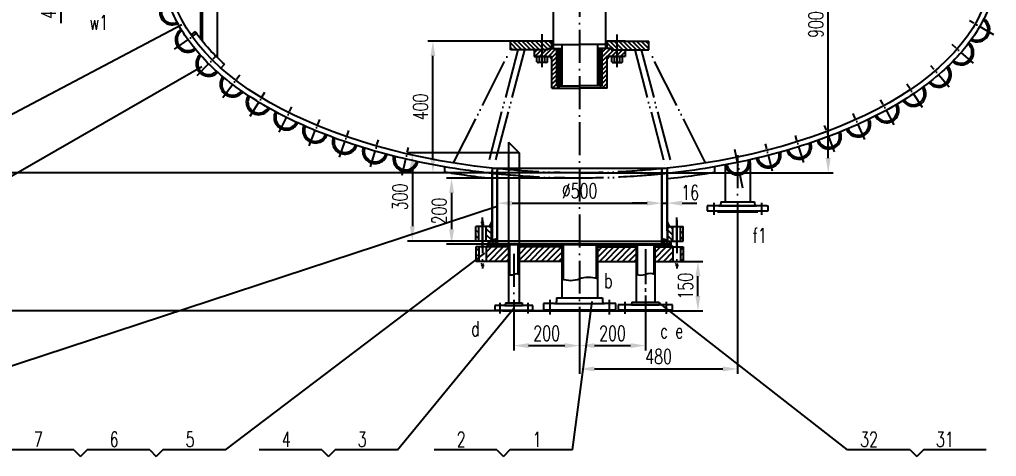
# Model space of a CAD drawing. Header units: millimetres. Extents: x 77471 to 131840, y -11230 to 75240.
# Drawn here: x 79267 to 82233, y -3648 to -2321 of the extents above; entities that cross this region are included whole.
import ezdxf
from ezdxf.enums import TextEntityAlignment as Align

# ---------------------------------------------------------------- set-up
doc = ezdxf.new("R2010")
doc.units = ezdxf.units.MM
doc.header["$LTSCALE"] = 10
doc.header["$MEASUREMENT"] = 0
doc.linetypes.add('DASHDOT-S', pattern=[14, 10, -2, 0, -2])
doc.linetypes.add('DIVIDE-M', pattern=[39, 30, -3, 0, -3, 0, -3])
for name, color, linetype in [('cdr_dim', 7, 'Continuous'), ('cdr_dwg1', 4, 'Continuous'), ('cdr_dwg3', 1, 'DASHDOT-S'), ('cdr_text', 7, 'Continuous')]:
    doc.layers.add(name, color=color, linetype=linetype)
doc.styles.add('HZ', font='ROMANS.shx', dxfattribs={"width": 0.7, "height": 45, "bigfont": 'HZ.shx'})
doc.styles.get("Standard").update_dxf_attribs({"font": 'ROMANS.shx', "width": 0.7, "height": 30, "bigfont": 'HZ.shx'})
doc.dimstyles.new('ISO-25', dxfattribs={"dimtxt": 2.5, "dimasz": 2.5, "dimexe": 1.25, "dimexo": 0.625, "dimtad": 1, "dimtxsty": 'Standard', "dimcen": 2.5, "dimadec": 0, "dimazin": 0, "dimtfac": 1, "dimtmove": 0, "dimatfit": 3, "dimfxl": 0, "dimarcsym": 0})

# ---------------------------------------------------------------- blocks, each defined once
blk = doc.blocks.new('*D1073')
at = {"layer": 'cdr_dim', "color": 0, "linetype": 'Continuous', "lineweight": -2}
for p, q in [((81167.5, -3241.9), (81167.5, -3326.4)), ((80967.5, -3272.1), (80967.5, -3326.4)), ((81012.5, -3311.4), (81122.5, -3311.4))]:
    blk.add_line(p, q, dxfattribs=at)
at = {"layer": 'cdr_dim', "color": 0, "linetype": 'Continuous'}
for points in [[(81012.5, -3303.9), (81012.5, -3318.9), (80967.5, -3311.4)], [(81122.5, -3303.9), (81122.5, -3318.9), (81167.5, -3311.4)]]:
    blk.add_solid(points, dxfattribs=at)
at = {"layer": 'Defpoints', "color": 0, "linetype": 'Continuous'}
for p in [(81167.5, -3241.9), (80967.5, -3272.1), (81167.5, -3311.4)]:
    blk.add_point(p, dxfattribs=at)
at = {"layer": 'cdr_dim', "color": 0, "linetype": 'Continuous', "insert": (81067.5, -3273.9), "char_height": 45, "attachment_point": 5, "style": 'HZ'}
blk.add_mtext('200', dxfattribs=at)
blk = doc.blocks.new('*D1074')
at = {"layer": 'cdr_dim', "color": 0, "linetype": 'Continuous', "lineweight": -2}
for p, q in [((80767.5, -3220.4), (80767.5, -3326.4)), ((80967.5, -3272.1), (80967.5, -3326.4)), ((80812.5, -3311.4), (80922.5, -3311.4))]:
    blk.add_line(p, q, dxfattribs=at)
at = {"layer": 'cdr_dim', "color": 0, "linetype": 'Continuous'}
for points in [[(80812.5, -3303.9), (80812.5, -3318.9), (80767.5, -3311.4)], [(80922.5, -3303.9), (80922.5, -3318.9), (80967.5, -3311.4)]]:
    blk.add_solid(points, dxfattribs=at)
at = {"layer": 'Defpoints', "color": 0, "linetype": 'Continuous'}
for p in [(80767.5, -3220.4), (80967.5, -3272.1), (80967.5, -3311.4)]:
    blk.add_point(p, dxfattribs=at)
at = {"layer": 'cdr_dim', "color": 0, "linetype": 'Continuous', "insert": (80867.5, -3273.9), "char_height": 45, "attachment_point": 5, "style": 'HZ'}
blk.add_mtext('200', dxfattribs=at)
blk = doc.blocks.new('*D1075')
at = {"layer": 'cdr_dim', "color": 0, "linetype": 'Continuous', "lineweight": -2}
for p, q in [((81196, -3055.9), (81341.8, -3055.9)), ((81326.8, -3160.9), (81326.8, -3100.9)), ((80767.5, -3205.9), (81341.8, -3205.9))]:
    blk.add_line(p, q, dxfattribs=at)
at = {"layer": 'cdr_dim', "color": 0, "linetype": 'Continuous'}
for points in [[(81319.3, -3100.9), (81334.3, -3100.9), (81326.8, -3055.9)], [(81319.3, -3160.9), (81334.3, -3160.9), (81326.8, -3205.9)]]:
    blk.add_solid(points, dxfattribs=at)
at = {"layer": 'Defpoints', "color": 0, "linetype": 'Continuous'}
for p in [(81196, -3055.9), (81326.8, -3055.9), (80767.5, -3205.9)]:
    blk.add_point(p, dxfattribs=at)
at = {"layer": 'cdr_dim', "color": 0, "linetype": 'Continuous', "insert": (81289.3, -3130.9), "char_height": 45, "attachment_point": 5, "rotation": 90, "style": 'HZ'}
blk.add_mtext('150', dxfattribs=at)
blk = doc.blocks.new('*D1004')
at = {"layer": 'cdr_dim', "color": 0, "linetype": 'Continuous', "lineweight": -2}
for p, q in [((81218.7, -1886.9), (81737.5, -1886.9)), ((81722.5, -2741.9), (81722.5, -1931.9)), ((80967.5, -2786.9), (81737.5, -2786.9))]:
    blk.add_line(p, q, dxfattribs=at)
at = {"layer": 'cdr_dim', "color": 0, "linetype": 'Continuous'}
for points in [[(81715, -1931.9), (81730, -1931.9), (81722.5, -1886.9)], [(81715, -2741.9), (81730, -2741.9), (81722.5, -2786.9)]]:
    blk.add_solid(points, dxfattribs=at)
at = {"layer": 'Defpoints', "color": 0, "linetype": 'Continuous'}
for p in [(81218.7, -1886.9), (81722.5, -1886.9), (80967.5, -2786.9)]:
    blk.add_point(p, dxfattribs=at)
at = {"layer": 'cdr_dim', "color": 0, "linetype": 'Continuous', "insert": (81685, -2336.9), "char_height": 45, "attachment_point": 5, "rotation": 90, "style": 'HZ'}
blk.add_mtext('900', dxfattribs=at)
blk = doc.blocks.new('*D1006')
at = {"layer": 'cdr_dim', "color": 0, "linetype": 'Continuous', "lineweight": -2}
for p, q in [((81447.5, -2905.3), (81447.5, -3397.2)), ((80967.5, -3317.9), (80967.5, -3397.2)), ((81012.5, -3382.2), (81402.5, -3382.2))]:
    blk.add_line(p, q, dxfattribs=at)
at = {"layer": 'cdr_dim', "color": 0, "linetype": 'Continuous'}
for points in [[(81012.5, -3374.7), (81012.5, -3389.7), (80967.5, -3382.2)], [(81402.5, -3374.7), (81402.5, -3389.7), (81447.5, -3382.2)]]:
    blk.add_solid(points, dxfattribs=at)
at = {"layer": 'Defpoints', "color": 0, "linetype": 'Continuous'}
for p in [(81447.5, -2905.3), (80967.5, -3317.9), (81447.5, -3382.2)]:
    blk.add_point(p, dxfattribs=at)
at = {"layer": 'cdr_dim', "color": 0, "linetype": 'Continuous', "insert": (81207.5, -3344.7), "char_height": 45, "attachment_point": 5, "style": 'HZ'}
blk.add_mtext('480', dxfattribs=at)
blk = doc.blocks.new('*D1011')
at = {"layer": 'cdr_dim', "color": 0, "linetype": 'Continuous', "lineweight": -2}
for p, q in [((80967.5, -2802.9), (80563.8, -2802.9)), ((80578.8, -2847.9), (80578.8, -2957.9)), ((80696.5, -3002.9), (80563.8, -3002.9))]:
    blk.add_line(p, q, dxfattribs=at)
at = {"layer": 'cdr_dim', "color": 0, "linetype": 'Continuous'}
for points in [[(80571.3, -2847.9), (80586.3, -2847.9), (80578.8, -2802.9)], [(80571.3, -2957.9), (80586.3, -2957.9), (80578.8, -3002.9)]]:
    blk.add_solid(points, dxfattribs=at)
at = {"layer": 'Defpoints', "color": 0, "linetype": 'Continuous'}
for p in [(80967.5, -2802.9), (80578.8, -3002.9), (80696.5, -3002.9)]:
    blk.add_point(p, dxfattribs=at)
at = {"layer": 'cdr_dim', "color": 0, "linetype": 'Continuous', "insert": (80541.3, -2902.9), "char_height": 45, "attachment_point": 5, "rotation": 90, "style": 'HZ'}
blk.add_mtext('200', dxfattribs=at)
blk = doc.blocks.new('*D1012')
at = {"layer": 'cdr_dim', "color": 0, "linetype": 'Continuous', "lineweight": -2}
for p, q in [((80717.5, -2878.9), (80717.5, -2863.9)), ((81217.5, -2878.9), (81217.5, -2863.9)), ((80762.5, -2878.9), (81172.5, -2878.9))]:
    blk.add_line(p, q, dxfattribs=at)
at = {"layer": 'cdr_dim', "color": 0, "linetype": 'Continuous'}
for points in [[(80762.5, -2871.4), (80762.5, -2886.4), (80717.5, -2878.9)], [(81172.5, -2871.4), (81172.5, -2886.4), (81217.5, -2878.9)]]:
    blk.add_solid(points, dxfattribs=at)
at = {"layer": 'Defpoints', "color": 0, "linetype": 'Continuous'}
for p in [(80717.5, -2878.9), (81217.5, -2878.9), (81217.5, -2878.9)]:
    blk.add_point(p, dxfattribs=at)
at = {"layer": 'cdr_dim', "color": 0, "linetype": 'Continuous', "insert": (80967.5, -2841.4), "char_height": 45, "attachment_point": 5, "style": 'HZ'}
blk.add_mtext('%%c500', dxfattribs=at)
blk = doc.blocks.new('*D1013')
at = {"layer": 'cdr_dim', "color": 0, "linetype": 'Continuous', "lineweight": -2}
for p, q in [((81233.5, -2878.9), (81233.5, -2863.9)), ((81172.5, -2878.9), (81127.5, -2878.9)), ((81217.5, -2878.9), (81217.5, -2893.9)), ((81217.5, -2878.9), (81233.5, -2878.9)), ((81278.5, -2878.9), (81323.5, -2878.9))]:
    blk.add_line(p, q, dxfattribs=at)
at = {"layer": 'cdr_dim', "color": 0, "linetype": 'Continuous'}
for points in [[(81172.5, -2871.4), (81172.5, -2886.4), (81217.5, -2878.9)], [(81278.5, -2871.4), (81278.5, -2886.4), (81233.5, -2878.9)]]:
    blk.add_solid(points, dxfattribs=at)
at = {"layer": 'Defpoints', "color": 0, "linetype": 'Continuous'}
for p in [(81217.5, -2878.9), (81233.5, -2878.9), (81233.5, -2878.9)]:
    blk.add_point(p, dxfattribs=at)
at = {"layer": 'cdr_dim', "color": 0, "linetype": 'Continuous', "insert": (81303.4, -2846.7), "char_height": 45, "attachment_point": 5, "style": 'HZ'}
blk.add_mtext('16', dxfattribs=at)
blk = doc.blocks.new('*D1026')
at = {"layer": 'cdr_dim', "color": 0, "linetype": 'Continuous', "lineweight": -2}
for p, q in [((80792.6, -2386.9), (80507, -2386.9)), ((80522, -2741.9), (80522, -2431.9)), ((80967.5, -2786.9), (80507, -2786.9))]:
    blk.add_line(p, q, dxfattribs=at)
at = {"layer": 'cdr_dim', "color": 0, "linetype": 'Continuous'}
for points in [[(80514.5, -2431.9), (80529.5, -2431.9), (80522, -2386.9)], [(80514.5, -2741.9), (80529.5, -2741.9), (80522, -2786.9)]]:
    blk.add_solid(points, dxfattribs=at)
at = {"layer": 'Defpoints', "color": 0, "linetype": 'Continuous'}
for p in [(80522, -2386.9), (80792.6, -2386.9), (80967.5, -2786.9)]:
    blk.add_point(p, dxfattribs=at)
at = {"layer": 'cdr_dim', "color": 0, "linetype": 'Continuous', "insert": (80484.5, -2586.9), "char_height": 45, "attachment_point": 5, "rotation": 90, "style": 'HZ'}
blk.add_mtext('400', dxfattribs=at)
blk = doc.blocks.new('*D1028')
at = {"layer": 'cdr_dim', "color": 0, "linetype": 'Continuous', "lineweight": -2}
for p, q in [((81145.1, 5576.4), (78388.5, 5576.4)), ((78403.5, 5531.4), (78403.5, -3160.9)), ((80967.5, -3205.9), (78388.5, -3205.9))]:
    blk.add_line(p, q, dxfattribs=at)
at = {"layer": 'cdr_dim', "color": 0, "linetype": 'Continuous'}
for points in [[(78396, 5531.4), (78411, 5531.4), (78403.5, 5576.4)], [(78396, -3160.9), (78411, -3160.9), (78403.5, -3205.9)]]:
    blk.add_solid(points, dxfattribs=at)
at = {"layer": 'Defpoints', "color": 0, "linetype": 'Continuous'}
for p in [(81145.1, 5576.4), (78403.5, -3205.9), (80967.5, -3205.9)]:
    blk.add_point(p, dxfattribs=at)
at = {"layer": 'cdr_dim', "color": 0, "linetype": 'Continuous', "insert": (78366, 1185.3), "char_height": 45, "attachment_point": 5, "rotation": 90, "style": 'HZ'}
blk.add_mtext('~8665', dxfattribs=at)
blk = doc.blocks.new('*D1029')
at = {"layer": 'cdr_dim', "color": 0, "linetype": 'Continuous', "lineweight": -2}
for p, q in [((79701.5, -2121.9), (78890, -2121.9)), ((78905, -3160.9), (78905, -2166.9)), ((80967.5, -3205.9), (78890, -3205.9))]:
    blk.add_line(p, q, dxfattribs=at)
at = {"layer": 'cdr_dim', "color": 0, "linetype": 'Continuous'}
for points in [[(78897.5, -2166.9), (78912.5, -2166.9), (78905, -2121.9)], [(78897.5, -3160.9), (78912.5, -3160.9), (78905, -3205.9)]]:
    blk.add_solid(points, dxfattribs=at)
at = {"layer": 'Defpoints', "color": 0, "linetype": 'Continuous'}
for p in [(78905, -2121.9), (79701.5, -2121.9), (80967.5, -3205.9)]:
    blk.add_point(p, dxfattribs=at)
at = {"layer": 'cdr_dim', "color": 0, "linetype": 'Continuous', "insert": (78864.4, -2663.9), "char_height": 45, "attachment_point": 5, "rotation": 90, "style": 'HZ'}
blk.add_mtext('{\\fￋￎￌﾣﾤ|b0|i0|c134|p33;（}1084{\\fￋￎￌﾣﾤ|b0|i0|c134|p33;）}', dxfattribs=at)
blk = doc.blocks.new('*D1030')
at = {"layer": 'cdr_dim', "color": 0, "linetype": 'Continuous', "lineweight": -2}
for p, q in [((79701.5, -2121.9), (79145.7, -2121.9)), ((79160.7, -2741.9), (79160.7, -2166.9)), ((80967.5, -2786.9), (79145.7, -2786.9))]:
    blk.add_line(p, q, dxfattribs=at)
at = {"layer": 'cdr_dim', "color": 0, "linetype": 'Continuous'}
for points in [[(79153.2, -2166.9), (79168.2, -2166.9), (79160.7, -2121.9)], [(79153.2, -2741.9), (79168.2, -2741.9), (79160.7, -2786.9)]]:
    blk.add_solid(points, dxfattribs=at)
at = {"layer": 'Defpoints', "color": 0, "linetype": 'Continuous'}
for p in [(79160.7, -2121.9), (79701.5, -2121.9), (80967.5, -2786.9)]:
    blk.add_point(p, dxfattribs=at)
at = {"layer": 'cdr_dim', "color": 0, "linetype": 'Continuous', "insert": (79123.2, -2454.4), "char_height": 45, "attachment_point": 5, "rotation": 90, "style": 'HZ'}
blk.add_mtext('665', dxfattribs=at)
blk = doc.blocks.new('*D1031')
at = {"layer": 'cdr_dim', "color": 0, "linetype": 'Continuous', "lineweight": -2}
for p, q in [((79392.3, -2076.9), (79392.3, -2031.9)), ((79717.5, -2121.9), (79377.3, -2121.9)), ((79392.3, -2121.9), (79392.3, -2161.9)), ((79717.5, -2161.9), (79377.3, -2161.9)), ((79392.3, -2206.9), (79392.3, -2332.9))]:
    blk.add_line(p, q, dxfattribs=at)
at = {"layer": 'cdr_dim', "color": 0, "linetype": 'Continuous'}
for points in [[(79384.8, -2076.9), (79399.8, -2076.9), (79392.3, -2121.9)], [(79384.8, -2206.9), (79399.8, -2206.9), (79392.3, -2161.9)]]:
    blk.add_solid(points, dxfattribs=at)
at = {"layer": 'Defpoints', "color": 0, "linetype": 'Continuous'}
for p in [(79717.5, -2121.9), (79392.3, -2161.9), (79717.5, -2161.9)]:
    blk.add_point(p, dxfattribs=at)
at = {"layer": 'cdr_dim', "color": 0, "linetype": 'Continuous', "insert": (79354.8, -2292.4), "char_height": 45, "attachment_point": 5, "rotation": 90, "style": 'HZ'}
blk.add_mtext('40', dxfattribs=at)
blk = doc.blocks.new('*D1099')
at = {"layer": 'cdr_dim', "color": 0, "linetype": 'Continuous', "lineweight": -2}
for p, q in [((80783.5, -2725.9), (80444.6, -2725.9)), ((80459.6, -2770.9), (80459.6, -2948.9)), ((80783.5, -2993.9), (80444.6, -2993.9))]:
    blk.add_line(p, q, dxfattribs=at)
at = {"layer": 'cdr_dim', "color": 0, "linetype": 'Continuous'}
for points in [[(80452.1, -2770.9), (80467.1, -2770.9), (80459.6, -2725.9)], [(80452.1, -2948.9), (80467.1, -2948.9), (80459.6, -2993.9)]]:
    blk.add_solid(points, dxfattribs=at)
at = {"layer": 'Defpoints', "color": 0, "linetype": 'Continuous'}
for p in [(80783.5, -2725.9), (80459.6, -2993.9), (80783.5, -2993.9)]:
    blk.add_point(p, dxfattribs=at)
at = {"layer": 'cdr_dim', "color": 0, "linetype": 'Continuous', "insert": (80422.1, -2859.9), "char_height": 45, "attachment_point": 5, "rotation": 90, "style": 'HZ'}
blk.add_mtext('300', dxfattribs=at)

msp = doc.modelspace()

# ---------------------------------------------------------------- hatches: boundary and pattern name
at = {"linetype": 'DIVIDE-M', "ltscale": 0.5}
h = msp.add_hatch(dxfattribs=at)
h.set_pattern_fill('_USER', color=3, scale=9.6, angle=135, style=0, pattern_type=0)
h.set_pattern_definition([(135, (79966.744, -2782.9), (-6.788225, -6.788225), [])])
h.paths.add_polyline_path([(80757.4925, -2386.8866), (80757.4925, -2413.2866), (80829.4925, -2413.2866), (80853.4925, -2413.2866), (80853.4925, -2386.8866)])
h.paths.add_polyline_path([(80883.4925, -2386.8866), (80853.4925, -2386.8866), (80853.4925, -2413.2866), (80871.4925, -2413.2866), (80871.4925, -2409.6866), (80883.4925, -2409.6866)])
h = msp.add_hatch(dxfattribs=at)
h.set_pattern_fill('_USER', color=3, scale=9.6, angle=135, style=0, pattern_type=0)
h.set_pattern_definition([(135, (79245.4925, -4686.89), (-6.788225, -6.788225), [])])
h.paths.add_polyline_path([(81177.4925, -2386.8866), (81177.4925, -2413.2866), (81105.4925, -2413.2866), (81081.4925, -2413.2866), (81081.4925, -2386.8866)])
h.paths.add_polyline_path([(81051.4925, -2386.8866), (81081.4925, -2386.8866), (81081.4925, -2413.2866), (81063.4925, -2413.2866), (81063.4925, -2409.6866), (81051.4925, -2409.6866)])
h = msp.add_hatch(dxfattribs=at)
h.set_pattern_fill('_USER', color=3, scale=9.6, angle=45, style=0, pattern_type=0)
h.set_pattern_definition([(45, (79966.744, -2782.9), (-6.788225, 6.788225), [])])
h.paths.add_polyline_path([(80883.4925, -2433.6866), (80883.4925, -2529.6866), (80904.4925, -2529.6866), (80904.4925, -2522.4866), (80898.4925, -2522.4866), (80898.4925, -2409.6866), (80871.4925, -2409.6866), (80871.4925, -2413.2866), (80853.4925, -2413.2866), (80853.4925, -2433.6866), (80867.3922, -2433.6866), (80867.3922, -2433.6866)])
h.paths.add_polyline_path([(80829.4925, -2413.2866), (80829.4925, -2433.6866), (80839.5928, -2433.6866), (80839.5928, -2433.6866), (80853.4925, -2433.6866), (80853.4925, -2413.2866)])
h = msp.add_hatch(dxfattribs=at)
h.set_pattern_fill('_USER', color=3, scale=4.8, angle=45, style=0, double=1, pattern_type=0)
h.set_pattern_definition([(45, (79966.7436, -2782.8996), (-3.394113, 3.394113), []), (135, (79966.7436, -2782.8996), (-3.394113, -3.394113), [])])
h.paths.add_polyline_path([(80898.4925, -2522.4866), (80913.4925, -2522.4866), (80913.4925, -2409.6866), (80898.4925, -2409.6866)])
h.paths.add_polyline_path([(81036.4925, -2409.6866), (81021.4925, -2409.6866), (81021.4925, -2522.4866), (81036.4925, -2522.4866)])
h = msp.add_hatch(dxfattribs=at)
h.set_pattern_fill('_USER', color=3, scale=9.6, angle=45, style=0, pattern_type=0)
h.set_pattern_definition([(45, (79245.4925, -4686.89), (-6.788225, 6.788225), [])])
h.paths.add_polyline_path([(81051.4925, -2433.6866), (81051.4925, -2529.6866), (81030.4925, -2529.6866), (81030.4925, -2522.4866), (81036.4925, -2522.4866), (81036.4925, -2409.6866), (81063.4925, -2409.6866), (81063.4925, -2413.2866), (81081.4925, -2413.2866), (81081.4925, -2433.6866), (81067.5928, -2433.6866)])
h.paths.add_polyline_path([(81105.4925, -2413.2866), (81105.4925, -2433.6866), (81095.3922, -2433.6866), (81095.3922, -2433.6866), (81081.4925, -2433.6866), (81081.4925, -2413.2866)])
at = {"layer": 'cdr_dim', "linetype": 'Continuous'}
h = msp.add_hatch(dxfattribs=at)
h.set_pattern_fill('ANSI37', color=256, angle=180, style=0)
h.set_pattern_definition([(225, (112117.00152, -6483.43209), (0.08838834765, -0.08838834765), []), (315, (112117.00152, -6483.43209), (0.08838834765, 0.08838834765), [])])
h.paths.add_polyline_path([(80717.4925, -2993.8864), (80717.4925, -2986.8864), (80701.4925, -2991.1735), (80701.4925, -2993.8864)])
h.paths.add_polyline_path([(80694.2963, -2949.8864), (80699.4925, -2952.8864), (80701.4925, -2952.8864), (80701.4925, -2933.8864)])
h = msp.add_hatch(dxfattribs=at)
h.set_pattern_fill('ANSI37', color=256, angle=180, style=0)
h.set_pattern_definition([(315, (49817.98347, -6483.43209), (-0.08838834765, -0.08838834765), []), (225, (49817.98347, -6483.43209), (-0.08838834765, 0.08838834765), [])])
h.paths.add_polyline_path([(81233.4925, -2993.8864), (81233.4925, -2991.1735), (81217.4925, -2986.8864), (81217.4925, -2993.8864)])
h.paths.add_polyline_path([(81233.4925, -2933.8864), (81233.4925, -2952.8864), (81235.4925, -2952.8864), (81240.6886, -2949.8864)])
h = msp.add_hatch(dxfattribs=at)
h.set_pattern_fill('ANSI31', color=256, scale=100, angle=90, style=0)
h.set_pattern_definition([(135, (58793.568, -5744.552), (-8.838835, -8.838835), [])])
h.paths.add_polyline_path([(80660.9925, -2949.8864), (80652.4925, -2949.8864), (80652.4925, -2993.8864), (80660.9925, -2993.8864)])
h.paths.add_polyline_path([(80699.4925, -2952.8864), (80694.2963, -2949.8864), (80683.9925, -2949.8864), (80683.9925, -2993.8864), (80699.4925, -2993.8864)])
h.paths.add_polyline_path([(81250.9925, -2949.8864), (81240.6886, -2949.8864), (81235.4925, -2952.8864), (81235.4925, -2993.8864), (81250.9925, -2993.8864)])
h.paths.add_polyline_path([(81282.4925, -2949.8864), (81273.9925, -2949.8864), (81273.9925, -2993.8864), (81282.4925, -2993.8864)])
h = msp.add_hatch(dxfattribs=at)
h.set_pattern_fill('ANSI31', color=256, scale=50, style=0)
h.set_pattern_definition([(45, (58793.568, -5744.552), (-4.4194174, 4.4194174), [])])
h.paths.add_polyline_path([(80717.4925, -2993.8864), (80689.9925, -2993.8864), (80689.9925, -2999.8864), (80696.4925, -2999.8864), (80696.4925, -3002.8864), (80717.4925, -3002.8864)])
h.paths.add_polyline_path([(81244.9925, -2993.8864), (81217.4925, -2993.8864), (81217.4925, -3005.8864), (81238.4925, -3005.8864), (81238.4925, -2999.8864), (81244.9925, -2999.8864)])
h = msp.add_hatch(dxfattribs=at)
h.set_pattern_fill('ANSI31', color=256, scale=100, style=0)
h.set_pattern_definition([(45, (86523.024, -3641.471), (-8.838835, 8.838835), [])])
h.paths.add_polyline_path([(80652.4925, -3055.8864), (80660.9925, -3055.8864), (80660.9925, -3011.8864), (80652.4925, -3011.8864)])
h.paths.add_polyline_path([(80751.4925, -3055.8864), (80751.4925, -3011.8864), (80683.9925, -3011.8864), (80683.9925, -3055.8864)])
h.paths.add_polyline_path([(80783.4925, -3011.8864), (80783.4925, -3055.8864), (80913.4925, -3055.8864), (80913.4925, -3011.8864)])
h.paths.add_polyline_path([(81021.4925, -3011.8864), (81021.4925, -3055.8864), (81138.9925, -3055.8864), (81138.9925, -3011.8864)])
h.paths.add_polyline_path([(81195.9925, -3011.8864), (81195.9925, -3055.8864), (81250.9925, -3055.8864), (81250.9925, -3011.8864)])
h.paths.add_polyline_path([(81273.9925, -3055.8864), (81282.4925, -3055.8864), (81282.4925, -3011.8864), (81273.9925, -3011.8864)])
h = msp.add_hatch(dxfattribs=at)
h.set_pattern_fill('ANSI37', color=256, style=0)
h.set_pattern_definition([(45, (97692.46647, 136.09821), (-0.08838834765, 0.08838834765), []), (135, (97692.46647, 136.09821), (-0.08838834765, -0.08838834765), [])])
h.paths.add_polyline_path([(80689.9925, -3005.8864), (80683.9925, -3011.8864), (80689.9925, -3011.8864)])
h = msp.add_hatch(dxfattribs=at)
h.set_pattern_fill('ANSI31', color=256, scale=100, angle=90, style=0)
h.set_pattern_definition([(135, (86523.024, -3641.471), (-8.838835, -8.838835), [])])
h.paths.add_polyline_path([(80689.9925, -3005.8864), (80689.9925, -3011.8864), (80751.4925, -3011.8864), (80751.4925, -3005.8864)])
h.paths.add_polyline_path([(80913.4925, -3011.8864), (80913.4925, -3005.8864), (80783.4925, -3005.8864), (80783.4925, -3011.8864)])
h.paths.add_polyline_path([(81021.4925, -3005.8864), (81021.4925, -3011.8864), (81138.9925, -3011.8864), (81138.9925, -3005.8864)])
h.paths.add_polyline_path([(81244.9925, -3011.8864), (81244.9925, -3005.8864), (81195.9925, -3005.8864), (81195.9925, -3011.8864)])
h.paths.add_polyline_path([(81244.9925, -2999.8864), (81239.9925, -2999.8864), (81239.9925, -3005.8864), (81244.9925, -3005.8864)])
h.paths.add_polyline_path([(80689.9925, -3005.8864), (80694.9925, -3005.8864), (80694.9925, -2999.8864), (80689.9925, -2999.8864)])
h = msp.add_hatch(dxfattribs=at)
h.set_pattern_fill('ANSI37', color=256, style=0)
h.set_pattern_definition([(135, (75411.96139, -3641.47075), (0.0883883476, 0.0883883476), []), (45, (75411.96139, -3641.47075), (0.0883883476, -0.0883883476), [])])
h.paths.add_polyline_path([(80694.9925, -3002.8864), (80717.4927, -3002.8864), (80717.4927, -3005.8864), (80694.9925, -3005.8864)])
h = msp.add_hatch(dxfattribs=at)
h.set_pattern_fill('ANSI37', color=256, style=0)
h.set_pattern_definition([(45, (86523.0236, -3641.47075), (-0.0883883476, 0.0883883476), []), (135, (86523.0236, -3641.47075), (-0.0883883476, -0.0883883476), [])])
h.paths.add_polyline_path([(81239.9925, -3002.8864), (81217.4923, -3002.8864), (81217.4923, -3005.8864), (81239.9925, -3005.8864)])
h = msp.add_hatch(dxfattribs=at)
h.set_pattern_fill('ANSI37', color=256, style=0)
h.set_pattern_definition([(135, (64242.51852, 136.09821), (0.08838834765, 0.08838834765), []), (45, (64242.51852, 136.09821), (0.08838834765, -0.08838834765), [])])
h.paths.add_polyline_path([(81244.9925, -3005.8864), (81244.9925, -3011.8864), (81250.9925, -3011.8864)])

# ---------------------------------------------------------------- linework, layer by layer
at = {"color": 3, "linetype": 'DIVIDE-M', "ltscale": 0.5}
for p, q in [((81046.9925, -2409.6866), (81046.9925, -2004.1716)), ((80887.9925, -2409.6866), (80887.9925, -2054.7855)), ((80887.9925, -2386.8866), (80757.4925, -2386.8866)), ((80757.4925, -2413.2866), (80757.4925, -2386.8866)), ((80757.4925, -2413.2866), (80757.4925, -2386.8866)), ((80883.4925, -2409.6866), (80883.4925, -2386.8866)), ((80887.9925, -2397.6866), (80967.4925, -2397.6866)), ((80913.4925, -2397.6866), (80913.4925, -2522.4866)), ((81046.9925, -2397.6866), (80967.4925, -2397.6866)), ((81021.4925, -2397.6866), (81021.4925, -2522.4866)), ((81046.9925, -2386.8866), (81177.4925, -2386.8866)), ((81105.4925, -2386.8866), (81051.4925, -2386.8866)), ((81051.4925, -2409.6866), (81051.4925, -2386.8866)), ((81177.4925, -2413.2866), (81177.4925, -2386.8866)), ((81177.4925, -2413.2866), (81177.4925, -2386.8866)), ((80584.8045, -2756.876), (80757.4925, -2413.2866)), ((80780.2925, -2413.2866), (80686.405, -2770.8796)), ((80800.1698, -2413.2866), (80705.707, -2773.0266)), ((80829.4925, -2413.2866), (80757.4925, -2413.2866)), ((80829.4925, -2413.2866), (80829.4925, -2433.6866)), ((80871.4925, -2413.2866), (80829.4925, -2413.2866)), ((80871.4925, -2409.6866), (80913.4925, -2409.6866)), ((80871.4925, -2409.6866), (80871.4925, -2413.2866)), ((80871.4925, -2413.2866), (80871.4925, -2409.6866)), ((80883.4925, -2409.6866), (80890.6925, -2409.6866)), ((80898.4925, -2522.4866), (80898.4925, -2409.6866)), ((81063.4925, -2409.6866), (81021.4925, -2409.6866)), ((81036.4925, -2522.4866), (81036.4925, -2409.6866)), ((81051.4925, -2409.6866), (81044.2925, -2409.6866)), ((81063.4925, -2409.6866), (81063.4925, -2413.2866)), ((81063.4925, -2413.2866), (81105.4925, -2413.2866)), ((81105.4925, -2413.2866), (81105.4925, -2433.6866)), ((81105.4925, -2413.2866), (81177.4925, -2413.2866)), ((81134.8152, -2413.2866), (81229.278, -2773.0266)), ((81154.6925, -2413.2866), (81248.58, -2770.8796)), ((81350.1805, -2756.876), (81177.4925, -2413.2866)), ((80829.4925, -2433.6866), (80883.4925, -2433.6866)), ((80837.4425, -2434.928), (80839.5928, -2433.6866)), ((80837.4425, -2450.2051), (80837.4425, -2434.928)), ((80837.4425, -2450.2051), (80839.5928, -2451.4466)), ((80867.3922, -2433.6866), (80839.5928, -2433.6866)), ((80867.3922, -2451.4466), (80839.5928, -2451.4466)), ((80845.4675, -2450.2051), (80845.4675, -2434.928)), ((80861.5175, -2450.2051), (80861.5175, -2434.928)), ((80869.5425, -2434.928), (80867.3922, -2433.6866)), ((80869.5425, -2450.2051), (80867.3922, -2451.4466)), ((80869.5425, -2450.2051), (80869.5425, -2434.928)), ((80876.653, -2433.6866), (80883.4925, -2442.2316)), ((80883.4925, -2529.6866), (80883.4925, -2433.6866)), ((81051.4925, -2529.6866), (81051.4925, -2433.6866)), ((81105.4925, -2433.6866), (81051.4925, -2433.6866)), ((81058.332, -2433.6866), (81051.4925, -2442.2316)), ((81065.4425, -2434.928), (81067.5928, -2433.6866)), ((81065.4425, -2450.2051), (81065.4425, -2434.928)), ((81065.4425, -2450.2051), (81067.5928, -2451.4466)), ((81067.5928, -2433.6866), (81095.3922, -2433.6866)), ((81067.5928, -2451.4466), (81095.3922, -2451.4466)), ((81073.4675, -2450.2051), (81073.4675, -2434.928)), ((81089.5175, -2450.2051), (81089.5175, -2434.928)), ((81097.5425, -2434.928), (81095.3922, -2433.6866)), ((81097.5425, -2450.2051), (81095.3922, -2451.4466)), ((81097.5425, -2450.2051), (81097.5425, -2434.928)), ((80883.4925, -2529.6866), (80883.4925, -2522.4866)), ((80883.4925, -2529.6866), (80967.4925, -2529.6866)), ((80898.4925, -2522.4866), (80967.4925, -2522.4866)), ((80904.4925, -2522.4866), (80904.4925, -2529.6866)), ((81036.4925, -2522.4866), (80967.4925, -2522.4866)), ((81051.4925, -2529.6866), (80967.4925, -2529.6866)), ((81051.4925, -2529.6866), (80967.4925, -2529.6866)), ((81030.4925, -2522.4866), (81030.4925, -2529.6866)), ((81051.4925, -2529.6866), (81051.4925, -2522.4866))]:
    msp.add_line(p, q, dxfattribs=at)
for centre, radius, start, end in [((80841.455, -2440.7916), 7.105, 55.6157479, 115.6157285), ((80841.455, -2444.3415), 7.105, 244.3842666, 304.3842472), ((80853.4925, -2460.2445), 26.5579, 72.4120441, 107.5879511), ((80853.4925, -2424.8886), 26.5579, 252.4120441, 287.5879511), ((80865.53, -2440.7916), 7.105, 64.3842666, 124.3842472), ((80865.53, -2444.3415), 7.105, 235.6157479, 295.6157285), ((81069.455, -2440.7916), 7.105, 55.6157528, 115.6157334), ((81069.455, -2444.3415), 7.105, 244.3842715, 304.3842521), ((81081.4925, -2460.2445), 26.5579, 72.4120489, 107.5879559), ((81081.4925, -2424.8886), 26.5579, 252.4120489, 287.5879559), ((81093.53, -2440.7916), 7.105, 64.3842715, 124.3842521), ((81093.53, -2444.3415), 7.105, 235.6157528, 295.6157334)]:
    msp.add_arc(centre, radius, start, end, dxfattribs=at)
at = {"color": 3, "linetype": 'DIVIDE-M', "ltscale": 0.5, "extrusion": (0, 0, -1)}
msp.add_ellipse((80967.4925, -2161.8866), major_axis=(-1250, 0), ratio=0.5, start_param=4.497949275, end_param=4.926828686, dxfattribs=at)
at = {"color": 3, "linetype": 'DIVIDE-M', "ltscale": 0.5}
msp.add_open_spline([(81235.2246, -2788.4774), (81207.9185, -2791.4509), (81180.4172, -2793.9691), (81097.3961, -2800.1502), (81041.4684, -2802.4218), (80929.5067, -2803.2226), (80873.4734, -2801.7519), (80778.2241, -2796.0476), (80738.7928, -2792.7278), (80699.7604, -2788.4774)], degree=3, knots=[4.4979492752, 4.4979492752, 4.4979492752, 4.4979492752, 4.5645709738, 4.5645709738, 4.6980840157, 4.6980840157, 4.8315970576, 4.8315970576, 4.9268286855, 4.9268286855, 4.9268286855, 4.9268286855], dxfattribs=at)
at = {"layer": 'cdr_dim', "linetype": 'Continuous'}
for p, q in [((78805.2338, -2839.6189), (79759.2999, -2336.5549)), ((78805.2338, -3048.0005), (79819.8662, -2463.7613)), ((80751.4925, -2693.8864), (80783.4925, -2725.8864)), ((80699.7604, -2788.4774), (80740.1011, -2788.4774)), ((79892.3022, -3627.736), (80679.9004, -3030.9758)), ((80414.837, -3627.736), (80767.4925, -3197.8864)), ((80946.1674, -3627.736), (81005.4925, -3177.8864)), ((81781.4075, -3627.736), (81209.4925, -3181.8864)), ((79431.5054, -3627.736), (79451.6869, -3647.9176)), ((79471.8684, -3627.736), (79451.6869, -3647.9176)), ((79661.9038, -3627.736), (79682.0853, -3647.9176)), ((79702.2668, -3627.736), (79682.0853, -3647.9176)), ((80184.4386, -3627.736), (80204.6201, -3647.9176)), ((80224.8016, -3627.736), (80204.6201, -3647.9176)), ((80715.769, -3627.736), (80735.9505, -3647.9176)), ((80756.132, -3627.736), (80735.9505, -3647.9176)), ((81971.4428, -3627.736), (81991.6243, -3647.9176)), ((82011.8059, -3627.736), (81991.6243, -3647.9176))]:
    msp.add_line(p, q, dxfattribs=at)
at = {"layer": 'cdr_dim'}
for p, q in [((80717.4925, -2889.2289), (78805.2338, -3517.4071)), ((79431.5054, -3627.736), (79241.47, -3627.736)), ((79661.9038, -3627.736), (79471.8684, -3627.736)), ((79892.3022, -3627.736), (79702.2668, -3627.736)), ((80184.4386, -3627.736), (79994.4032, -3627.736)), ((80414.837, -3627.736), (80224.8016, -3627.736)), ((80715.769, -3627.736), (80525.7336, -3627.736)), ((80946.1674, -3627.736), (80756.132, -3627.736)), ((81971.4428, -3627.736), (81781.4075, -3627.736)), ((82201.8412, -3627.736), (82011.8059, -3627.736))]:
    msp.add_line(p, q, dxfattribs=at)
at = {"layer": 'cdr_dwg1', "linetype": 'Continuous'}
for p, q in [((79817.4925, -2381.6228), (79817.4925, -436.8866)), ((79817.4925, -2381.6228), (79817.4925, -436.8866)), ((79822.4925, -2387.8494), (79822.4925, -436.8866)), ((79822.4925, -2387.8494), (79822.4925, -436.8866)), ((79867.4925, -2436.7), (79867.4925, -436.8866)), ((79867.4925, -2436.7), (79867.4925, -436.8866)), ((79799.6158, -2357.5131), (79787.0383, -2367.4516)), ((79889.5035, -2457.0959), (79878.3504, -2468.5906)), ((80751.4925, -2693.8864), (80751.4925, -3181.8864)), ((80783.4925, -2725.8864), (80783.4925, -3181.8864)), ((81485.4925, -2755.3093), (81485.4925, -2875.3093)), ((80557.4925, -2768.5475), (80557.4925, -2784.7814)), ((80701.4925, -2772.5714), (81233.4925, -2772.5714)), ((80701.4925, -2772.5714), (80701.4925, -2991.1735)), ((80701.4925, -2962.8864), (80701.4925, -2780.0272)), ((80717.4925, -2772.5714), (80717.4925, -3005.8864)), ((80717.4925, -3005.8864), (80717.4925, -2780.0272)), ((81217.4925, -2772.5714), (81217.4923, -3005.8864)), ((81217.4925, -3005.8864), (81217.4925, -2780.0272)), ((81233.4925, -2772.5714), (81233.4923, -2991.1735)), ((81233.4925, -2962.8864), (81233.4925, -2780.0272)), ((81377.4925, -2768.5475), (81377.4925, -2784.7815)), ((81409.4925, -2762.7906), (81409.4925, -2875.3093)), ((81396.7537, -2875.3093), (81395.4925, -2887.3093)), ((81396.7537, -2875.3093), (81498.2312, -2875.3093)), ((81409.4925, -2875.3093), (81485.4925, -2875.3093)), ((81498.2312, -2875.3093), (81499.4925, -2887.3093)), ((81536.4925, -2887.3093), (81354.9925, -2887.3093)), ((81354.9925, -2887.3093), (81354.9925, -2902.3093)), ((81354.9925, -2902.3093), (81536.4925, -2902.3093)), ((81386.4925, -2902.3093), (81386.4925, -2905.3093)), ((81386.4925, -2905.3093), (81508.4925, -2905.3093)), ((81395.4925, -2887.3093), (81499.4925, -2887.3093)), ((81508.4925, -2902.3093), (81508.4925, -2905.3093)), ((81536.4925, -2887.3093), (81539.9925, -2887.3093)), ((81536.4925, -2902.3093), (81539.9925, -2902.3093)), ((81539.9925, -2902.3093), (81539.9925, -2887.3093)), ((80672.4925, -2939.6696), (80668.4864, -2935.6635)), ((80672.4925, -2939.6696), (80676.4986, -2935.6635)), ((80694.2963, -2949.8864), (80701.4925, -2933.8864)), ((81240.6886, -2949.8864), (81233.4925, -2933.8864)), ((80652.4925, -2993.8864), (80652.4925, -2949.8864)), ((80694.2963, -2949.8864), (80652.4925, -2949.8864)), ((80660.9925, -2993.8864), (80660.9925, -2949.8864)), ((80672.4925, -2939.6696), (80668.4864, -2943.6756)), ((80672.4925, -2939.6696), (80676.4986, -2943.6756)), ((80683.9925, -2993.8864), (80683.9925, -2949.8864)), ((80699.4925, -2952.8864), (80694.2963, -2949.8864)), ((80699.4925, -2993.8864), (80699.4925, -2952.8864)), ((80699.4925, -2952.8864), (80701.4925, -2952.8864)), ((81235.4925, -2952.8864), (81233.4925, -2952.8864)), ((81235.4925, -2952.8864), (81240.6886, -2949.8864)), ((81235.4925, -2993.8864), (81235.4925, -2952.8864)), ((81240.6886, -2949.8864), (81282.4925, -2949.8864)), ((81250.9925, -2993.8864), (81250.9925, -2949.8864)), ((81273.9925, -2993.8864), (81273.9925, -2949.8864)), ((81282.4925, -2993.8864), (81282.4925, -2949.8864)), ((80717.4925, -2993.8864), (80652.4925, -2993.8864)), ((80689.9925, -2993.8864), (80689.9925, -2999.8864)), ((80696.4925, -2993.8864), (80694.9925, -2993.8864)), ((80717.4925, -2986.8864), (80701.4925, -2991.1735)), ((80967.4925, -2993.8864), (80717.4925, -2993.8864)), ((80967.4925, -2993.8864), (81217.4925, -2993.8864)), ((81217.4925, -2986.8864), (81233.4925, -2991.1735)), ((81217.4925, -2993.8864), (81282.4925, -2993.8864)), ((81238.4925, -2993.8864), (81239.9925, -2993.8864)), ((81244.9925, -2993.8864), (81244.9925, -2999.8864)), ((80683.9925, -3011.8864), (80652.4925, -3011.8864)), ((80652.4925, -3011.8864), (80652.4925, -3055.8864)), ((80660.9925, -3011.8864), (80660.9925, -3055.8864)), ((80689.9925, -3005.8864), (80683.9925, -3011.8864)), ((80751.4925, -3011.8864), (80683.9925, -3011.8864)), ((80683.9925, -3011.8864), (80683.9925, -3055.8864)), ((80689.9925, -2999.8864), (80689.9925, -3011.8864)), ((80696.4925, -2999.8864), (80689.9925, -2999.8864)), ((80696.4925, -2999.8864), (80689.9925, -2999.8864)), ((80696.4925, -2999.8864), (80689.9925, -2999.8864)), ((80694.9925, -2999.8864), (80694.9925, -3005.8864)), ((80967.4925, -3002.8864), (80694.9925, -3002.8864)), ((80967.4925, -3005.8864), (80694.9925, -3005.8864)), ((80696.4925, -2999.8864), (80696.4925, -3005.8864)), ((80967.4925, -3005.8864), (80696.4925, -3005.8864)), ((80754.9925, -3005.8864), (80754.9925, -3095.9674)), ((80779.9925, -3005.8864), (80779.9925, -3094.2004)), ((80913.4925, -3011.8864), (80783.4925, -3011.8864)), ((80913.4925, -3005.8864), (80913.4925, -3165.8864)), ((80917.4925, -3005.8864), (80917.4925, -3110.1038)), ((80967.4925, -3002.8864), (81239.9925, -3002.8864)), ((80967.4925, -3005.8864), (81239.9925, -3005.8864)), ((80967.4925, -3005.8864), (81238.4925, -3005.8864)), ((81017.4925, -3005.8864), (81017.4925, -3107.6847)), ((81021.4925, -3005.8864), (81021.4925, -3165.8864)), ((81021.4925, -3011.8864), (81138.9925, -3011.8864)), ((81138.9925, -3005.8864), (81138.9925, -3179.8864)), ((81142.4925, -3005.8864), (81142.4925, -3096.0824)), ((81192.4925, -3005.8864), (81192.4925, -3094.0854)), ((81195.9925, -3005.8864), (81195.9925, -3179.8864)), ((81195.9925, -3011.8864), (81250.9925, -3011.8864)), ((81238.4925, -2999.8864), (81244.9925, -2999.8864)), ((81238.4925, -2999.8864), (81244.9925, -2999.8864)), ((81238.4925, -2999.8864), (81238.4925, -3005.8864)), ((81238.4925, -2999.8864), (81244.9925, -2999.8864)), ((81239.9925, -2999.8864), (81239.9925, -3005.8864)), ((81244.9925, -2999.8864), (81244.9925, -3011.8864)), ((81244.9925, -3005.8864), (81250.9925, -3011.8864)), ((81250.9925, -3011.8864), (81282.4925, -3011.8864)), ((81250.9925, -3011.8864), (81250.9925, -3055.8864)), ((81273.9925, -3011.8864), (81273.9925, -3055.8864)), ((81282.4925, -3011.8864), (81282.4925, -3055.8864)), ((80751.4925, -3055.8864), (80652.4925, -3055.8864)), ((80672.4925, -3066.4054), (80668.4864, -3062.3993)), ((80672.4925, -3066.4054), (80668.4864, -3070.4114)), ((80672.4925, -3066.4054), (80676.4986, -3062.3993)), ((80672.4925, -3066.4054), (80676.4986, -3070.4114)), ((80913.4925, -3055.8864), (80783.4925, -3055.8864)), ((81021.4925, -3055.8864), (81138.9925, -3055.8864)), ((81195.9925, -3055.8864), (81282.4925, -3055.8864)), ((81262.4925, -3066.4054), (81258.4864, -3062.3993)), ((81262.4925, -3066.4054), (81258.4864, -3070.4114)), ((81262.4925, -3066.4054), (81266.4986, -3062.3993)), ((81262.4925, -3066.4054), (81266.4986, -3070.4114)), ((80897.4925, -3165.8864), (81037.4925, -3165.8864)), ((80897.4925, -3165.8864), (80897.4925, -3177.8864)), ((81037.4925, -3165.8864), (81037.4925, -3177.8864)), ((80709.9925, -3189.8864), (80709.9925, -3203.8864)), ((80824.9925, -3189.8864), (80709.9925, -3189.8864)), ((80709.9925, -3203.8864), (80824.9925, -3203.8864)), ((80733.4925, -3203.8864), (80733.4925, -3205.8864)), ((80742.3333, -3181.8864), (80741.4925, -3189.8864)), ((80741.4925, -3189.8864), (80793.4925, -3189.8864)), ((80742.3333, -3181.8864), (80792.6517, -3181.8864)), ((80751.4925, -3181.8864), (80783.4925, -3181.8864)), ((80792.6517, -3181.8864), (80793.4925, -3189.8864)), ((80801.4925, -3205.8864), (80801.4925, -3203.8864)), ((80824.9925, -3203.8864), (80824.9925, -3189.8864)), ((80857.4925, -3183.8864), (80857.4925, -3202.8864)), ((80891.4925, -3183.8864), (80857.4925, -3183.8864)), ((80857.4925, -3202.8864), (81077.4925, -3202.8864)), ((80888.4925, -3202.8864), (80888.4925, -3205.8864)), ((80891.4925, -3183.8864), (80967.4925, -3183.8864)), ((80967.4925, -3183.8864), (81043.4925, -3183.8864)), ((81077.4925, -3183.8864), (81043.4925, -3183.8864)), ((81046.4925, -3205.8864), (81046.4925, -3202.8864)), ((81077.4925, -3202.8864), (81077.4925, -3183.8864)), ((81084.9925, -3187.8864), (81084.9925, -3202.8864)), ((81249.9925, -3187.8864), (81084.9925, -3187.8864)), ((81084.9925, -3202.8864), (81249.9925, -3202.8864)), ((81116.4925, -3202.8864), (81116.4925, -3205.8864)), ((81126.3333, -3179.8864), (81125.4925, -3187.8864)), ((81125.4925, -3187.8864), (81209.4925, -3187.8864)), ((81126.3333, -3179.8864), (81208.6517, -3179.8864)), ((81138.9925, -3179.8864), (81195.9925, -3179.8864)), ((81208.6517, -3179.8864), (81209.4925, -3187.8864)), ((81218.4925, -3205.8864), (81218.4925, -3202.8864)), ((81249.9925, -3202.8864), (81249.9925, -3187.8864)), ((80733.4925, -3205.8864), (80801.4925, -3205.8864)), ((80888.4925, -3205.8864), (81046.4925, -3205.8864)), ((81116.4925, -3205.8864), (81218.4925, -3205.8864))]:
    msp.add_line(p, q, dxfattribs=at)
for centre, radius, start, end in [((79730.7225, -2299.5859), 38, 110.4163987, 295.9622243), ((79730.7225, -2299.5859), 33, 110.8004427, 295.6171079), ((82175.215, -2351.471), 38, 239.1745796, 58.2486509), ((82175.215, -2351.471), 33, 239.9049954, 57.4786539), ((79778.1162, -2382.5421), 38, 123.4539115, 307.7920616), ((79778.1162, -2382.5421), 33, 123.7585452, 307.5248908), ((82126.2249, -2421.2195), 38, 227.2141823, 50.9979925), ((82126.2249, -2421.2195), 33, 227.4473218, 50.7323293), ((79840.9703, -2455.5167), 38, 133.6306471, 316.9559309), ((79840.9703, -2455.5167), 33, 133.8639241, 316.7506751), ((82057.7536, -2488.847), 38, 219.2008439, 42.122094), ((82057.7536, -2488.847), 33, 219.38174, 41.9178988), ((79913.8072, -2518.3384), 38, 141.4497896, 324.046916), ((79913.8072, -2518.3384), 33, 141.6308034, 323.885483), ((81981.1701, -2546.9766), 38, 212.9147743, 35.2310497), ((81981.1701, -2546.9766), 33, 213.0593211, 35.0703403), ((79993.3406, -2572.3113), 38, 147.6029886, 329.6940897), ((79993.3406, -2572.3113), 33, 147.7476206, 329.5630888), ((81899.0662, -2596.9099), 38, 207.8257962, 29.7212524), ((81899.0662, -2596.9099), 33, 207.9450368, 29.590748), ((80077.5006, -2618.6618), 38, 152.6003722, 334.3378172), ((80077.5006, -2618.6618), 33, 152.7196777, 334.2281792), ((81813.0866, -2639.7621), 38, 203.5749834, 25.1733913), ((81813.0866, -2639.7621), 33, 203.6762715, 25.0640961), ((80164.9565, -2658.391), 38, 156.7865794, 338.272567), ((80164.9565, -2658.391), 33, 156.8879436, 338.178199), ((81724.3073, -2676.4182), 38, 199.9221451, 21.3069911), ((81724.3073, -2676.4182), 33, 200.0104187, 21.212858), ((80254.8386, -2692.2079), 38, 160.5052288, 341.5830699), ((80254.8386, -2692.2079), 33, 160.6106923, 341.4826788), ((81633.4598, -2707.5639), 38, 196.7039725, 17.9329994), ((81633.4598, -2707.5639), 33, 196.7827087, 17.8498807), ((80346.4983, -2720.8622), 38, 163.689676, 344.6316839), ((80346.4983, -2720.8622), 33, 163.7856427, 344.5393872), ((81541.0615, -2733.7262), 38, 193.8064902, 14.9207089), ((81541.0615, -2733.7262), 33, 193.8781913, 14.8457417), ((80439.5094, -2744.744), 38, 166.5622482, 347.4036159), ((80439.5094, -2744.744), 33, 166.651173, 347.3174475), ((80422.4925, -2740.8119), 38, 11.8826235, 12.1759056), ((81447.4925, -2755.3093), 38, 191.1474649, 12.1759056), ((81447.4925, -2755.3093), 33, 191.2139878, 12.1070565), ((81390.0901, -2881.3093), 6, 270, 354), ((81504.8949, -2881.3093), 6, 186, 270), ((80737.8909, -3185.8864), 4, 270, 354), ((80797.0941, -3185.8864), 4, 186, 270), ((80891.4925, -3177.8864), 6, 270, 0), ((81043.4925, -3177.8864), 6, 180, 270), ((81120.9905, -3182.8864), 5, 270, 354), ((81213.9945, -3182.8864), 5, 186, 270)]:
    msp.add_arc(centre, radius, start, end, dxfattribs=at)
at = {"layer": 'cdr_dwg1', "linetype": 'Continuous', "extrusion": (0, 0, -1)}
for start_param, end_param in [(4.926828686, 6.283185307), (3.141592654, 4.497949275)]:
    msp.add_ellipse((80967.4925, -2161.8866), major_axis=(-1250, 0), ratio=0.5, start_param=start_param, end_param=end_param, dxfattribs=at)
at = {"layer": 'cdr_dwg1', "linetype": 'Continuous'}
for points, knots in [([(80701.4925, -2788.6652), (80674.912, -2785.7902), (80648.5151, -2782.4844), (80578.3653, -2772.4795), (80535.0485, -2765.0038), (80450.2689, -2747.7331), (80408.8063, -2737.9382), (80328.2184, -2716.1384), (80289.0932, -2704.1337), (80213.6347, -2678.0466), (80177.3015, -2663.9644), (80107.8485, -2633.8749), (80074.7286, -2617.8678), (80012.0863, -2584.0974), (79982.5638, -2566.3343), (79927.4609, -2529.234), (79901.8804, -2509.8967), (79854.9684, -2469.8391), (79833.6367, -2449.1187), (79795.4966, -2406.496), (79778.6881, -2384.5933), (79749.8438, -2339.8283), (79737.8085, -2316.9651), (79718.7342, -2270.5477), (79711.6967, -2246.9932), (79703.4149, -2202.8901), (79701.4925, -2182.3886), (79701.4925, -2161.8866)], [4.925420336, 4.925420336, 4.925420336, 4.925420336, 4.990252272, 4.990252272, 5.099281022, 5.099281022, 5.208309772, 5.208309772, 5.317338522, 5.317338522, 5.426367273, 5.426367273, 5.535396023, 5.535396023, 5.644424773, 5.644424773, 5.753453523, 5.753453523, 5.862482273, 5.862482273, 5.971511024, 5.971511024, 6.080539774, 6.080539774, 6.189568524, 6.189568524, 6.283185307, 6.283185307, 6.283185307, 6.283185307]), ([(82233.4925, -2161.8866), (82233.4925, -2177.4522), (82232.3851, -2193.0178), (82227.9682, -2224.0368), (82224.6589, -2239.4901), (82215.874, -2270.1814), (82210.3986, -2285.4193), (82193.8452, -2323.6455), (82181.3362, -2346.4263), (82151.568, -2391.0033), (82134.3091, -2412.8005), (82095.2939, -2455.192), (82073.5372, -2475.7869), (82025.8037, -2515.5742), (81999.8266, -2534.7669), (81943.9621, -2571.5601), (81914.0747, -2589.1605), (81850.7381, -2622.5886), (81817.2889, -2638.4161), (81747.2164, -2668.1306), (81710.5932, -2682.0176), (81634.5974, -2707.7003), (81595.2249, -2719.496), (81514.1881, -2740.866), (81472.524, -2750.4402), (81387.3895, -2767.2602), (81343.9193, -2774.5059), (81277.8473, -2783.5523), (81255.7341, -2786.2596), (81233.4925, -2788.6652)], [3.141592654, 3.141592654, 3.141592654, 3.141592654, 3.212668775, 3.212668775, 3.283744897, 3.283744897, 3.354821019, 3.354821019, 3.463849769, 3.463849769, 3.572878519, 3.572878519, 3.681907269, 3.681907269, 3.790936019, 3.790936019, 3.89996477, 3.89996477, 4.00899352, 4.00899352, 4.11802227, 4.11802227, 4.22705102, 4.22705102, 4.33607977, 4.33607977, 4.445108521, 4.445108521, 4.499357624, 4.499357624, 4.499357624, 4.499357624]), ([(79889.5035, -2457.0959), (79873.0019, -2442.4759), (79857.7408, -2427.547), (79827.2262, -2394.3986), (79812.4909, -2376.0796), (79799.6158, -2357.5131)], [5.7693778722, 5.7693778722, 5.7693778722, 5.7693778722, 5.8518213586, 5.8518213586, 5.9494331189, 5.9494331189, 5.9494331189, 5.9494331189]), ([(80701.4925, -2804.4774), (80672.1472, -2801.5845), (80644.7165, -2798.134), (80597.376, -2791.3284), (80577.3526, -2788.1786), (80557.4925, -2784.7814)], [4.9254203359, 4.9254203359, 4.9254203359, 4.9254203359, 4.9923516681, 4.9923516681, 5.0420093886, 5.0420093886, 5.0420093886, 5.0420093886]), ([(81233.4925, -2804.4774), (81262.8377, -2801.5845), (81290.2685, -2798.134), (81337.609, -2791.3284), (81357.6324, -2788.1786), (81377.4925, -2784.7814)], [4.9254203359, 4.9254203359, 4.9254203359, 4.9254203359, 4.9923516681, 4.9923516681, 5.0420093886, 5.0420093886, 5.0420093886, 5.0420093886])]:
    msp.add_open_spline(points, degree=3, knots=knots, dxfattribs=at)
at = {"layer": 'cdr_dwg3', "linetype": 'DASHDOT-S'}
for p, q in [((80967.4925, 4791.9292), (80967.4925, -3368.4334)), ((80853.4925, -2465.7828), (80853.4925, -2359.2674)), ((81081.4925, -2465.7828), (81081.4925, -2366.3603)), ((81447.4925, -2733.1095), (81447.4925, -2934.0679)), ((81374.9925, -2878.3093), (81374.9925, -2914.3093)), ((81519.9925, -2878.3093), (81519.9925, -2914.3093)), ((80672.4925, -3015.9229), (80672.4925, -2922.2062)), ((80672.4925, -2930.6879), (80672.4925, -3077.5666)), ((81262.4925, -3015.9229), (81262.4925, -2922.2062)), ((81262.4925, -2930.6879), (81262.4925, -3077.5666)), ((81167.4925, -3018.7678), (81167.4925, -3235.907)), ((81167.4925, -3024.7678), (81167.4925, -3241.907)), ((80767.4925, -3032.5903), (80767.4925, -3220.3784)), ((80877.4925, -3172.8864), (80877.4925, -3216.8864)), ((81057.4925, -3172.8864), (81057.4925, -3216.8864)), ((80724.9925, -3181.8864), (80724.9925, -3213.8864)), ((80809.9925, -3181.8864), (80809.9925, -3213.8864)), ((81104.9925, -3178.8864), (81104.9925, -3214.8864)), ((81229.9925, -3178.8864), (81229.9925, -3214.8864))]:
    msp.add_line(p, q, dxfattribs=at)
at = {"layer": 'cdr_dwg3', "linetype": 'DASHDOT-S', "ltscale": 0.5}
for p, q in [((82225.8037, -2367.8961), (82151.2917, -2324.9553)), ((79737.5116, -2411.7185), (79807.3517, -2361.5349)), ((82163.9828, -2453.9966), (82099.0392, -2397.6201)), ((79805.8309, -2491.0876), (79866.2705, -2429.906)), ((82090.3013, -2526.8033), (82034.3194, -2461.5185)), ((79883.5685, -2558.1583), (79935.5791, -2489.6681)), ((82009.1582, -2588.4093), (81961.0185, -2517.1449)), ((79967.3464, -2615.0232), (80012.0564, -2541.5589)), ((81923.1156, -2640.7463), (81881.7506, -2565.3476)), ((80055.1813, -2663.4039), (80093.5705, -2586.4476)), ((81833.7078, -2685.3117), (81798.2394, -2606.9664)), ((80145.8571, -2704.5995), (80178.7081, -2625.121)), ((80238.5883, -2739.5726), (80266.5098, -2658.2313)), ((81741.9012, -2723.2205), (81711.6397, -2642.7208)), ((80332.841, -2769.0389), (80356.3024, -2686.301)), ((81553.46, -2782.1646), (81532.1345, -2698.8506)), ((81648.3368, -2755.2993), (81622.7485, -2673.1945)), ((80428.2356, -2793.5337), (80447.5975, -2709.7418)), ((81463.6561, -2833.6593), (81438.1984, -2710.2579))]:
    msp.add_line(p, q, dxfattribs=at)
at = {"layer": 'cdr_text', "linetype": 'Continuous'}
for centre, radius, start, end in [((80759.4925, -3070.766), 25.6, 251.7900431, 288.2099569), ((80775.4925, -3119.4018), 25.6, 71.7900431, 108.2099569), ((80940.4925, -3026.8214), 86.4, 251.7900431, 288.2099569), ((80994.4925, -3190.9671), 86.4, 71.7900431, 108.2099569), ((81153.2425, -3051.7677), 45.6, 251.7900431, 288.2099569), ((81181.7425, -3138.4002), 45.6, 71.7900431, 108.2099569)]:
    msp.add_arc(centre, radius, start, end, dxfattribs=at)

# ---------------------------------------------------------------- texts
at = {"layer": 'cdr_dim', "linetype": 'Continuous', "style": 'HZ', "width": 0.7}
for s, p in [('w1', (79507.5545, -2352.8532)), ('f1', (81514.532, -2999.7968)), ('b', (81054.9583, -3136.5828)), ('d', (80651.1918, -3282.6531)), ('c e', (81247.4042, -3289.1886))]:
    msp.add_text(s, height=45, dxfattribs=at).set_placement(p, align=Align.CENTER)
at = {"layer": 'cdr_dwg1', "linetype": 'Continuous', "style": 'HZ', "width": 0.7}
for s, p in [('7', (79310.2102, -3618.6009)), ('6', (79540.6086, -3618.6009)), ('5', (79771.007, -3618.6009)), ('4', (80063.1434, -3618.6009)), ('3', (80293.5418, -3618.6009)), ('2', (80594.4738, -3618.6009)), ('1', (80824.8722, -3618.6009)), ('32', (81819.4553, -3618.6009)), ('31', (82049.8537, -3618.6009))]:
    msp.add_text(s, height=45, dxfattribs=at).set_placement(p)

# ---------------------------------------------------------------- dimensions: what is measured, and where the dimension line sits
at = {"layer": 'cdr_dim', "linetype": 'Continuous'}
for base, p1, p2, text, override, picture, middle in [((78403.4829, -3205.8864), (81145.0925, 5576.4485), (80967.4925, -3205.8864), '~8665', {"dimscale": 15, "dimtxt": 30, "dimasz": 3, "dimexe": 1, "dimexo": 0, "dimgap": 1, "dimrnd": 1, "dimtxsty": 'HZ', "dimatfit": 1, "dimtvp": 0.1}, '*D1028', (78365.9829, 1185.2811)), ((78905.0342, -2121.8866), (80967.4925, -3205.8864), (79701.4925, -2121.8866), '{\\f宋体|b0|i0|c134|p33;（}<>{\\f宋体|b0|i0|c134|p33;）}', {"dimscale": 15, "dimtxt": 30, "dimasz": 3, "dimexe": 1, "dimexo": 0, "dimgap": 1, "dimrnd": 1, "dimtxsty": 'HZ', "dimatfit": 1, "dimtvp": 0.1}, '*D1029', (78864.4092, -2663.8865)), ((80459.6103, -2993.8864), (80783.4925, -2725.8864), (80783.4925, -2993.8864), '300', {"dimscale": 15, "dimtxt": 30, "dimasz": 3, "dimexe": 1, "dimexo": 0, "dimgap": 1, "dimdec": 3, "dimrnd": 1, "dimtxsty": 'HZ', "dimtdec": 3, "dimatfit": 1, "dimtvp": 0.1}, '*D1099', (80422.1103, -2859.8864))]:
    dim = msp.add_linear_dim(base=base, p1=p1, p2=p2, angle=90, text=text, dimstyle='ISO-25', override=override, dxfattribs=at)
    dim.commit()
    dim.dimension.update_dxf_attribs({"geometry": picture, "text_midpoint": middle})
for base, p1, p2, picture, middle in [((81722.4977, -1886.8866), (80967.4925, -2786.8866), (81218.6611, -1886.8866), '*D1004', (81684.9977, -2336.8866)), ((79392.3161, -2161.8866), (79717.4925, -2121.8866), (79717.4925, -2161.8866), '*D1031', (79354.8161, -2292.3866)), ((79160.7323, -2121.8866), (80967.4925, -2786.8866), (79701.4925, -2121.8866), '*D1030', (79123.2323, -2454.3866)), ((80521.9534, -2386.8866), (80967.4925, -2786.8866), (80792.6111, -2386.8866), '*D1026', (80484.4534, -2586.8866)), ((80578.8175, -3002.8864), (80967.4925, -2802.8865), (80696.4925, -3002.8864), '*D1011', (80541.3175, -2902.8864)), ((81326.8317, -3055.8864), (80767.4925, -3205.8864), (81195.9925, -3055.8864), '*D1075', (81289.3317, -3130.8864))]:
    dim = msp.add_linear_dim(base=base, p1=p1, p2=p2, angle=90, dimstyle='ISO-25', override={"dimscale": 15, "dimtxt": 30, "dimasz": 3, "dimexe": 1, "dimexo": 0, "dimgap": 1, "dimrnd": 1, "dimtxsty": 'HZ', "dimatfit": 1, "dimtvp": 0.1}, dxfattribs=at)
    dim.commit()
    dim.dimension.update_dxf_attribs({"geometry": picture, "text_midpoint": middle})
dim = msp.add_linear_dim(base=(81217.4924, -2878.8938), p1=(80717.4925, -2878.8938), p2=(81217.4924, -2878.8938), text='%%c<>', dimstyle='ISO-25', override={"dimscale": 15, "dimtxt": 30, "dimasz": 3, "dimexe": 1, "dimexo": 0, "dimgap": 1, "dimrnd": 1, "dimtxsty": 'HZ', "dimatfit": 1, "dimtvp": 0.1}, dxfattribs=at)
dim.commit()
dim.dimension.update_dxf_attribs({"geometry": '*D1012', "text_midpoint": (80967.4924, -2841.3938)})
dim = msp.add_linear_dim(base=(81233.4924, -2878.8938), p1=(81217.4924, -2878.8938), p2=(81233.4924, -2878.8938), dimstyle='ISO-25', override={"dimscale": 15, "dimtxt": 30, "dimasz": 3, "dimexe": 1, "dimexo": 0, "dimgap": 1, "dimrnd": 1, "dimtxsty": 'HZ', "dimtmove": 2, "dimatfit": 1, "dimtvp": 0.1}, dxfattribs=at)
dim.commit()
dim.dimension.update_dxf_attribs({"geometry": '*D1013', "text_midpoint": (81303.4208, -2846.675), "dimtype": 160})
for base, p1, p2, picture, middle in [((81447.4925, -3382.156), (80967.4925, -3317.8784), (81447.4925, -2905.3093), '*D1006', (81207.4925, -3344.656)), ((80967.4925, -3311.3784), (80767.4925, -3220.3784), (80967.4925, -3272.0565), '*D1074', (80867.4925, -3273.8784)), ((81167.4925, -3311.3784), (80967.4925, -3272.0565), (81167.4925, -3241.907), '*D1073', (81067.4925, -3273.8784))]:
    dim = msp.add_linear_dim(base=base, p1=p1, p2=p2, dimstyle='ISO-25', override={"dimscale": 15, "dimtxt": 30, "dimasz": 3, "dimexe": 1, "dimexo": 0, "dimgap": 1, "dimrnd": 1, "dimtxsty": 'HZ', "dimatfit": 1, "dimtvp": 0.1}, dxfattribs=at)
    dim.commit()
    dim.dimension.update_dxf_attribs({"geometry": picture, "text_midpoint": middle})

doc.saveas('drawing.dxf')
